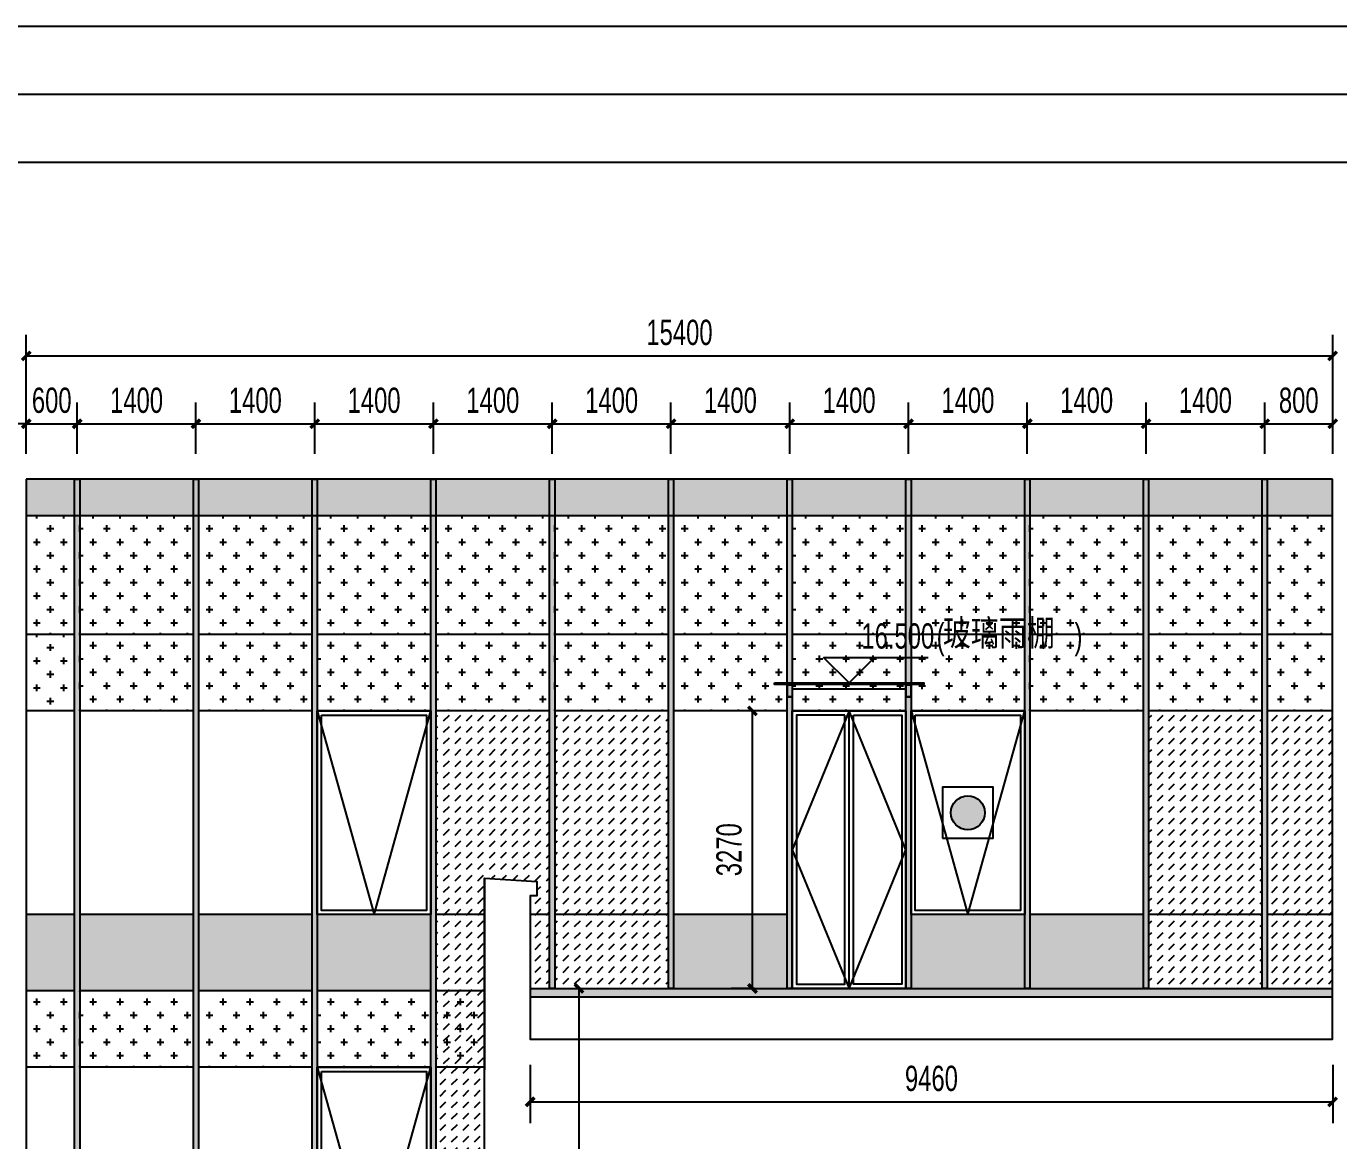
# Model space of a CAD drawing. Extents: x -3 to 440502, y -49243 to 59402.
# Drawn here: x 186296 to 201768, y 23544 to 36679 of the extents above; entities that cross this region are included whole.
import ezdxf

# ---------------------------------------------------------------- set-up
doc = ezdxf.new("R2010")
doc.units = 0
doc.header["$LTSCALE"] = 1000
doc.header["$MEASUREMENT"] = 0
for name, color, linetype in [('01-标注_尺寸', 124, 'Continuous'), ('01-标注_标高', 200, 'Continuous'), ('02-TEXT_标注', 130, 'Continuous'), ('05-填充_156', 156, 'Continuous'), ('05-填充_18', 18, 'Continuous'), ('05-填充_天正', 26, 'Continuous'), ('A-0-图名图例', 2, 'Continuous'), ('A-C_窗', 140, 'Continuous'), ('A-SE-MAT', 9, 'Continuous'), ('D_玻璃', 152, 'Continuous'), ('D_铝板', 181, 'Continuous'), ('E-立面', 255, 'Continuous')]:
    doc.layers.add(name, color=color, linetype=linetype)
doc.styles.add('_TCH_DIM', font='ros.shx', dxfattribs={"bigfont": 'jd.shx'})
doc.styles.add('_TCH_DIM_T3', font='ros.shx', dxfattribs={"width": 0.705882, "bigfont": 'jd.shx'})
doc.dimstyles.new('_TCH_ARCH&&100', dxfattribs={"dimtxt": 297.5, "dimasz": 100, "dimexe": 250, "dimexo": 300, "dimgap": 126.25, "dimtad": 1, "dimdec": 0, "dimzin": 0, "dimdsep": 46, "dimtxsty": '_TCH_DIM_T3', "dimblk": 'ARCHTICK', "dimcen": 0.09, "dimclrt": 7, "dimazin": 2, "dimtfac": 1, "dimtdec": 0, "dimtix": 1, "dimtmove": 2, "dimatfit": 3, "dimfxl": 0, "dimtolj": 1, "dimtzin": 0, "dimarcsym": 0})
pattern_1 = [(45, (166088.71, -76172.825), (4e-14, 134.70384), [95.25, -95.25])]
pattern_2 = [(360, (199688.71, -71972.83), (158.75, 158.75), [79.375, -238.125]), (90, (199728.4, -72012.51), (-158.75, 158.75), [79.375, -238.125])]
pattern_3 = [(360, (199688.71, -67772.83), (158.75, 158.75), [79.375, -238.125]), (90, (199728.4, -67812.51), (-158.75, 158.75), [79.375, -238.125])]
pattern_4 = [(360, (205288.71, -67772.83), (158.75, 158.75), [79.375, -238.125]), (90, (205328.4, -67812.51), (-158.75, 158.75), [79.375, -238.125])]
pattern_5 = [(360, (208088.71, -67772.83), (158.75, 158.75), [79.375, -238.125]), (90, (208128.4, -67812.51), (-158.75, 158.75), [79.375, -238.125])]
pattern_6 = [(360, (210888.71, -67772.83), (158.75, 158.75), [79.375, -238.125]), (90, (210928.4, -67812.51), (-158.75, 158.75), [79.375, -238.125])]
pattern_7 = [(360, (199688.71, -66872.83), (158.75, 158.75), [79.375, -238.125]), (90, (199728.4, -66912.51), (-158.75, 158.75), [79.375, -238.125])]
pattern_8 = [(360, (205288.71, -66872.83), (158.75, 158.75), [79.375, -238.125]), (90, (205328.4, -66912.51), (-158.75, 158.75), [79.375, -238.125])]
pattern_9 = [(360, (208088.71, -66872.83), (158.75, 158.75), [79.375, -238.125]), (90, (208128.4, -66912.51), (-158.75, 158.75), [79.375, -238.125])]
pattern_10 = [(360, (210888.71, -66872.83), (158.75, 158.75), [79.375, -238.125]), (90, (210928.4, -66912.51), (-158.75, 158.75), [79.375, -238.125])]

# ---------------------------------------------------------------- blocks, each defined once
blk = doc.blocks.new('*U30')
for p, q in [((0, 1600), (38422, 1600)), ((0, 800), (38422, 800)), ((0, 0), (38422, 0))]:
    blk.add_line(p, q)
blk = doc.blocks.new('A$C2DDF4F07')
at = {"layer": 'A-C_窗'}
for points in [[(0, 2400), (1340, 2400), (1340, 0), (0, 0)], [(50, 2350), (1290, 2350), (1290, 50), (50, 50)]]:
    blk.add_lwpolyline(points, close=True, dxfattribs=at)
blk.add_lwpolyline([(0, 2400), (670, 0), (1340, 2400)], dxfattribs=at)
blk = doc.blocks.new('A$C45C43561')
at = {"layer": 'A-C_窗'}
for points in [[(60, -1000), (60, 2270), (1400, 2270), (1400, -1000)], [(730, 2270), (60, 2270), (60, -1000), (730, -1000)], [(680, 2220), (110, 2220), (110, -950), (680, -950)], [(780, 2220), (1350, 2220), (1350, -950), (780, -950)]]:
    blk.add_lwpolyline(points, close=True, dxfattribs=at)
blk.add_lwpolyline([(730, 2270), (60, 635), (730, -1000), (1400, 635), (730, 2270)], dxfattribs=at)
blk = doc.blocks.new('yp')
at = {"layer": 'D_玻璃'}
blk.add_lwpolyline([(-1610, 168), (150, 168), (150, 150), (-1610, 150)], close=True, dxfattribs=at)
at = {"layer": 'D_铝板'}
blk.add_line((-1400, 100), (-60, 100), dxfattribs=at)
for points in [[(-1460, 150), (-1400, 150), (-1400, 0), (-1460, 0), (-1460, 150)], [(-60, 150), (0, 150), (0, 0), (-60, 0), (-60, 150)]]:
    blk.add_lwpolyline(points, dxfattribs=at)
for points in [[(-1457, 147), (-1403, 147), (-1403, 3), (-1457, 3)], [(-57, 147), (-3, 147), (-3, 3), (-57, 3)]]:
    blk.add_lwpolyline(points, close=True, dxfattribs=at)
blk = doc.blocks.new('*U41')
at = {"layer": '05-填充_18'}
h = blk.add_hatch(color=256, dxfattribs=at)
h.dxf.hatch_style = 1
h.paths.add_polyline_path([(60, -14090), (0, -14090), (0, 310), (60, 310)])
blk.add_lwpolyline([(60, -14090), (0, -14090), (0, 310), (60, 310)], close=True)
blk = doc.blocks.new('*U39')
at = {"layer": '05-填充_18'}
h = blk.add_hatch(color=256, dxfattribs=at)
h.dxf.hatch_style = 1
h.paths.add_polyline_path([(60, -14090), (0, -14090), (0, 310), (60, 310)])
blk.add_lwpolyline([(60, -14090), (0, -14090), (0, 310), (60, 310)], close=True)
blk = doc.blocks.new('*U42')
at = {"layer": '05-填充_18'}
h = blk.add_hatch(color=256, dxfattribs=at)
h.dxf.hatch_style = 1
h.paths.add_polyline_path([(60, -5690), (0, -5690), (0, 310), (60, 310)])
blk.add_lwpolyline([(60, -5690), (0, -5690), (0, 310), (60, 310)], close=True)
blk = doc.blocks.new('*U40')
at = {"layer": '05-填充_18'}
h = blk.add_hatch(color=256, dxfattribs=at)
h.dxf.hatch_style = 1
h.paths.add_polyline_path([(60, -5690), (0, -5690), (0, 310), (60, 310)])
blk.add_lwpolyline([(60, -5690), (0, -5690), (0, 310), (60, 310)], close=True)
blk = doc.blocks.new('消防救援窗口标志')
at = {"layer": 'A-SE-MAT'}
h = blk.add_hatch(color=1, dxfattribs=at)
h.dxf.hatch_style = 1
edge = h.paths.add_edge_path()
edge.add_arc((1413360, -341824), 200, 0, 360)
at = {"layer": 'A-SE-MAT', "color": 1}
blk.add_lwpolyline([(1413060, -342124), (1413660, -342124), (1413660, -341524), (1413060, -341524)], close=True, dxfattribs=at)
blk.add_circle((1413360, -341824), 200, dxfattribs=at)
blk = doc.blocks.new('_ArchTick')
at = {"color": 0, "linetype": 'ByBlock', "const_width": 0.4}
blk.add_lwpolyline([(-0.5, -0.5), (0.5, 0.5)], dxfattribs=at)
blk = doc.blocks.new('*D529')
at = {"layer": '01-标注_尺寸', "color": 0, "lineweight": -2, "transparency": 16777216}
for p, q in [((186296, 31639), (186296, 32244)), ((186896, 31639), (186896, 32244)), ((186296, 31994), (186196, 31994)), ((186296, 31994), (186896, 31994)), ((186896, 31994), (186996, 31994))]:
    blk.add_line(p, q, dxfattribs=at)
at = {"layer": 'Defpoints', "color": 0, "transparency": 16777216}
for p in [(186896, 31994), (186296, 31339), (186896, 31339)]:
    blk.add_point(p, dxfattribs=at)
at = {"layer": '01-标注_尺寸', "color": 0, "lineweight": -2, "transparency": 16777216, "xscale": 100, "yscale": 100, "zscale": 100}
blk.add_blockref('_ArchTick', (186296, 31994), dxfattribs=at)
at = {"layer": '01-标注_尺寸', "color": 0, "lineweight": -2, "transparency": 16777216, "xscale": 100, "yscale": 100, "zscale": 100, "rotation": 180}
blk.add_blockref('_ArchTick', (186896, 31994), dxfattribs=at)
at = {"layer": '01-标注_尺寸', "color": 7, "transparency": 16777216, "insert": (186596, 32269), "char_height": 297.5, "attachment_point": 5, "style": '_TCH_DIM_T3'}
blk.add_mtext('\\A1;600', dxfattribs=at)
blk = doc.blocks.new('*D530')
at = {"layer": '01-标注_尺寸', "color": 0, "lineweight": -2, "transparency": 16777216}
for p, q in [((186896, 31639), (186896, 32244)), ((188296, 31639), (188296, 32244)), ((186896, 31994), (188296, 31994))]:
    blk.add_line(p, q, dxfattribs=at)
at = {"layer": 'Defpoints', "color": 0, "transparency": 16777216}
for p in [(188296, 31994), (186896, 31339), (188296, 31339)]:
    blk.add_point(p, dxfattribs=at)
at = {"layer": '01-标注_尺寸', "color": 0, "lineweight": -2, "transparency": 16777216, "xscale": 100, "yscale": 100, "zscale": 100, "rotation": 180}
blk.add_blockref('_ArchTick', (186896, 31994), dxfattribs=at)
at = {"layer": '01-标注_尺寸', "color": 0, "lineweight": -2, "transparency": 16777216, "xscale": 100, "yscale": 100, "zscale": 100}
blk.add_blockref('_ArchTick', (188296, 31994), dxfattribs=at)
at = {"layer": '01-标注_尺寸', "color": 7, "transparency": 16777216, "insert": (187596, 32269), "char_height": 297.5, "attachment_point": 5, "style": '_TCH_DIM_T3'}
blk.add_mtext('\\A1;1400', dxfattribs=at)
blk = doc.blocks.new('*D531')
at = {"layer": '01-标注_尺寸', "color": 0, "lineweight": -2, "transparency": 16777216}
for p, q in [((188296, 31639), (188296, 32244)), ((189696, 31639), (189696, 32244)), ((188296, 31994), (189696, 31994))]:
    blk.add_line(p, q, dxfattribs=at)
at = {"layer": 'Defpoints', "color": 0, "transparency": 16777216}
for p in [(189696, 31994), (188296, 31339), (189696, 31339)]:
    blk.add_point(p, dxfattribs=at)
at = {"layer": '01-标注_尺寸', "color": 0, "lineweight": -2, "transparency": 16777216, "xscale": 100, "yscale": 100, "zscale": 100, "rotation": 180}
blk.add_blockref('_ArchTick', (188296, 31994), dxfattribs=at)
at = {"layer": '01-标注_尺寸', "color": 0, "lineweight": -2, "transparency": 16777216, "xscale": 100, "yscale": 100, "zscale": 100}
blk.add_blockref('_ArchTick', (189696, 31994), dxfattribs=at)
at = {"layer": '01-标注_尺寸', "color": 7, "transparency": 16777216, "insert": (188996, 32269), "char_height": 297.5, "attachment_point": 5, "style": '_TCH_DIM_T3'}
blk.add_mtext('\\A1;1400', dxfattribs=at)
blk = doc.blocks.new('*D532')
at = {"layer": '01-标注_尺寸', "color": 0, "lineweight": -2, "transparency": 16777216}
for p, q in [((189696, 31639), (189696, 32244)), ((191096, 31639), (191096, 32244)), ((189696, 31994), (191096, 31994))]:
    blk.add_line(p, q, dxfattribs=at)
at = {"layer": 'Defpoints', "color": 0, "transparency": 16777216}
for p in [(191096, 31994), (189696, 31339), (191096, 31339)]:
    blk.add_point(p, dxfattribs=at)
at = {"layer": '01-标注_尺寸', "color": 0, "lineweight": -2, "transparency": 16777216, "xscale": 100, "yscale": 100, "zscale": 100, "rotation": 180}
blk.add_blockref('_ArchTick', (189696, 31994), dxfattribs=at)
at = {"layer": '01-标注_尺寸', "color": 0, "lineweight": -2, "transparency": 16777216, "xscale": 100, "yscale": 100, "zscale": 100}
blk.add_blockref('_ArchTick', (191096, 31994), dxfattribs=at)
at = {"layer": '01-标注_尺寸', "color": 7, "transparency": 16777216, "insert": (190396, 32269), "char_height": 297.5, "attachment_point": 5, "style": '_TCH_DIM_T3'}
blk.add_mtext('\\A1;1400', dxfattribs=at)
blk = doc.blocks.new('*D533')
at = {"layer": '01-标注_尺寸', "color": 0, "lineweight": -2, "transparency": 16777216}
for p, q in [((191096, 31639), (191096, 32244)), ((192496, 31639), (192496, 32244)), ((191096, 31994), (192496, 31994))]:
    blk.add_line(p, q, dxfattribs=at)
at = {"layer": 'Defpoints', "color": 0, "transparency": 16777216}
for p in [(192496, 31994), (191096, 31339), (192496, 31339)]:
    blk.add_point(p, dxfattribs=at)
at = {"layer": '01-标注_尺寸', "color": 0, "lineweight": -2, "transparency": 16777216, "xscale": 100, "yscale": 100, "zscale": 100, "rotation": 180}
blk.add_blockref('_ArchTick', (191096, 31994), dxfattribs=at)
at = {"layer": '01-标注_尺寸', "color": 0, "lineweight": -2, "transparency": 16777216, "xscale": 100, "yscale": 100, "zscale": 100}
blk.add_blockref('_ArchTick', (192496, 31994), dxfattribs=at)
at = {"layer": '01-标注_尺寸', "color": 7, "transparency": 16777216, "insert": (191796, 32269), "char_height": 297.5, "attachment_point": 5, "style": '_TCH_DIM_T3'}
blk.add_mtext('\\A1;1400', dxfattribs=at)
blk = doc.blocks.new('*D534')
at = {"layer": '01-标注_尺寸', "color": 0, "lineweight": -2, "transparency": 16777216}
for p, q in [((192496, 31639), (192496, 32244)), ((193896, 31639), (193896, 32244)), ((192496, 31994), (193896, 31994))]:
    blk.add_line(p, q, dxfattribs=at)
at = {"layer": 'Defpoints', "color": 0, "transparency": 16777216}
for p in [(193896, 31994), (192496, 31339), (193896, 31339)]:
    blk.add_point(p, dxfattribs=at)
at = {"layer": '01-标注_尺寸', "color": 0, "lineweight": -2, "transparency": 16777216, "xscale": 100, "yscale": 100, "zscale": 100, "rotation": 180}
blk.add_blockref('_ArchTick', (192496, 31994), dxfattribs=at)
at = {"layer": '01-标注_尺寸', "color": 0, "lineweight": -2, "transparency": 16777216, "xscale": 100, "yscale": 100, "zscale": 100}
blk.add_blockref('_ArchTick', (193896, 31994), dxfattribs=at)
at = {"layer": '01-标注_尺寸', "color": 7, "transparency": 16777216, "insert": (193196, 32269), "char_height": 297.5, "attachment_point": 5, "style": '_TCH_DIM_T3'}
blk.add_mtext('\\A1;1400', dxfattribs=at)
blk = doc.blocks.new('*D535')
at = {"layer": '01-标注_尺寸', "color": 0, "lineweight": -2, "transparency": 16777216}
for p, q in [((193896, 31639), (193896, 32244)), ((195296, 31639), (195296, 32244)), ((193896, 31994), (195296, 31994))]:
    blk.add_line(p, q, dxfattribs=at)
at = {"layer": 'Defpoints', "color": 0, "transparency": 16777216}
for p in [(195296, 31994), (193896, 31339), (195296, 31339)]:
    blk.add_point(p, dxfattribs=at)
at = {"layer": '01-标注_尺寸', "color": 0, "lineweight": -2, "transparency": 16777216, "xscale": 100, "yscale": 100, "zscale": 100, "rotation": 180}
blk.add_blockref('_ArchTick', (193896, 31994), dxfattribs=at)
at = {"layer": '01-标注_尺寸', "color": 0, "lineweight": -2, "transparency": 16777216, "xscale": 100, "yscale": 100, "zscale": 100}
blk.add_blockref('_ArchTick', (195296, 31994), dxfattribs=at)
at = {"layer": '01-标注_尺寸', "color": 7, "transparency": 16777216, "insert": (194596, 32269), "char_height": 297.5, "attachment_point": 5, "style": '_TCH_DIM_T3'}
blk.add_mtext('\\A1;1400', dxfattribs=at)
blk = doc.blocks.new('*D536')
at = {"layer": '01-标注_尺寸', "color": 0, "lineweight": -2, "transparency": 16777216}
for p, q in [((195296, 31639), (195296, 32244)), ((196696, 31639), (196696, 32244)), ((195296, 31994), (196696, 31994))]:
    blk.add_line(p, q, dxfattribs=at)
at = {"layer": 'Defpoints', "color": 0, "transparency": 16777216}
for p in [(196696, 31994), (195296, 31339), (196696, 31339)]:
    blk.add_point(p, dxfattribs=at)
at = {"layer": '01-标注_尺寸', "color": 0, "lineweight": -2, "transparency": 16777216, "xscale": 100, "yscale": 100, "zscale": 100, "rotation": 180}
blk.add_blockref('_ArchTick', (195296, 31994), dxfattribs=at)
at = {"layer": '01-标注_尺寸', "color": 0, "lineweight": -2, "transparency": 16777216, "xscale": 100, "yscale": 100, "zscale": 100}
blk.add_blockref('_ArchTick', (196696, 31994), dxfattribs=at)
at = {"layer": '01-标注_尺寸', "color": 7, "transparency": 16777216, "insert": (195996, 32269), "char_height": 297.5, "attachment_point": 5, "style": '_TCH_DIM_T3'}
blk.add_mtext('\\A1;1400', dxfattribs=at)
blk = doc.blocks.new('*D537')
at = {"layer": '01-标注_尺寸', "color": 0, "lineweight": -2, "transparency": 16777216}
for p, q in [((196696, 31639), (196696, 32244)), ((198096, 31639), (198096, 32244)), ((196696, 31994), (198096, 31994))]:
    blk.add_line(p, q, dxfattribs=at)
at = {"layer": 'Defpoints', "color": 0, "transparency": 16777216}
for p in [(198096, 31994), (196696, 31339), (198096, 31339)]:
    blk.add_point(p, dxfattribs=at)
at = {"layer": '01-标注_尺寸', "color": 0, "lineweight": -2, "transparency": 16777216, "xscale": 100, "yscale": 100, "zscale": 100, "rotation": 180}
blk.add_blockref('_ArchTick', (196696, 31994), dxfattribs=at)
at = {"layer": '01-标注_尺寸', "color": 0, "lineweight": -2, "transparency": 16777216, "xscale": 100, "yscale": 100, "zscale": 100}
blk.add_blockref('_ArchTick', (198096, 31994), dxfattribs=at)
at = {"layer": '01-标注_尺寸', "color": 7, "transparency": 16777216, "insert": (197396, 32269), "char_height": 297.5, "attachment_point": 5, "style": '_TCH_DIM_T3'}
blk.add_mtext('\\A1;1400', dxfattribs=at)
blk = doc.blocks.new('*D538')
at = {"layer": '01-标注_尺寸', "color": 0, "lineweight": -2, "transparency": 16777216}
for p, q in [((198096, 31639), (198096, 32244)), ((199496, 31639), (199496, 32244)), ((198096, 31994), (199496, 31994))]:
    blk.add_line(p, q, dxfattribs=at)
at = {"layer": 'Defpoints', "color": 0, "transparency": 16777216}
for p in [(199496, 31994), (198096, 31339), (199496, 31339)]:
    blk.add_point(p, dxfattribs=at)
at = {"layer": '01-标注_尺寸', "color": 0, "lineweight": -2, "transparency": 16777216, "xscale": 100, "yscale": 100, "zscale": 100, "rotation": 180}
blk.add_blockref('_ArchTick', (198096, 31994), dxfattribs=at)
at = {"layer": '01-标注_尺寸', "color": 0, "lineweight": -2, "transparency": 16777216, "xscale": 100, "yscale": 100, "zscale": 100}
blk.add_blockref('_ArchTick', (199496, 31994), dxfattribs=at)
at = {"layer": '01-标注_尺寸', "color": 7, "transparency": 16777216, "insert": (198796, 32269), "char_height": 297.5, "attachment_point": 5, "style": '_TCH_DIM_T3'}
blk.add_mtext('\\A1;1400', dxfattribs=at)
blk = doc.blocks.new('*D539')
at = {"layer": '01-标注_尺寸', "color": 0, "lineweight": -2, "transparency": 16777216}
for p, q in [((199496, 31639), (199496, 32244)), ((200896, 31639), (200896, 32244)), ((199496, 31994), (200896, 31994))]:
    blk.add_line(p, q, dxfattribs=at)
at = {"layer": 'Defpoints', "color": 0, "transparency": 16777216}
for p in [(200896, 31994), (199496, 31339), (200896, 31339)]:
    blk.add_point(p, dxfattribs=at)
at = {"layer": '01-标注_尺寸', "color": 0, "lineweight": -2, "transparency": 16777216, "xscale": 100, "yscale": 100, "zscale": 100, "rotation": 180}
blk.add_blockref('_ArchTick', (199496, 31994), dxfattribs=at)
at = {"layer": '01-标注_尺寸', "color": 0, "lineweight": -2, "transparency": 16777216, "xscale": 100, "yscale": 100, "zscale": 100}
blk.add_blockref('_ArchTick', (200896, 31994), dxfattribs=at)
at = {"layer": '01-标注_尺寸', "color": 7, "transparency": 16777216, "insert": (200196, 32269), "char_height": 297.5, "attachment_point": 5, "style": '_TCH_DIM_T3'}
blk.add_mtext('\\A1;1400', dxfattribs=at)
blk = doc.blocks.new('*D540')
at = {"layer": '01-标注_尺寸', "color": 0, "lineweight": -2, "transparency": 16777216}
for p, q in [((200896, 31639), (200896, 32244)), ((201696, 31639), (201696, 32244)), ((200896, 31994), (201696, 31994))]:
    blk.add_line(p, q, dxfattribs=at)
at = {"layer": 'Defpoints', "color": 0, "transparency": 16777216}
for p in [(201696, 31994), (200896, 31339), (201696, 31339)]:
    blk.add_point(p, dxfattribs=at)
at = {"layer": '01-标注_尺寸', "color": 0, "lineweight": -2, "transparency": 16777216, "xscale": 100, "yscale": 100, "zscale": 100, "rotation": 180}
blk.add_blockref('_ArchTick', (200896, 31994), dxfattribs=at)
at = {"layer": '01-标注_尺寸', "color": 0, "lineweight": -2, "transparency": 16777216, "xscale": 100, "yscale": 100, "zscale": 100}
blk.add_blockref('_ArchTick', (201696, 31994), dxfattribs=at)
at = {"layer": '01-标注_尺寸', "color": 7, "transparency": 16777216, "insert": (201296, 32269), "char_height": 297.5, "attachment_point": 5, "style": '_TCH_DIM_T3'}
blk.add_mtext('\\A1;800', dxfattribs=at)
blk = doc.blocks.new('*D541')
at = {"layer": '01-标注_尺寸', "color": 0, "lineweight": -2, "transparency": 16777216}
for p, q in [((186296, 31748), (186296, 33044)), ((201696, 31748), (201696, 33044)), ((186296, 32794), (201696, 32794))]:
    blk.add_line(p, q, dxfattribs=at)
at = {"layer": 'Defpoints', "color": 0, "transparency": 16777216}
for p in [(201696, 32794), (186296, 31448), (201696, 31448)]:
    blk.add_point(p, dxfattribs=at)
at = {"layer": '01-标注_尺寸', "color": 0, "lineweight": -2, "transparency": 16777216, "xscale": 100, "yscale": 100, "zscale": 100, "rotation": 180}
blk.add_blockref('_ArchTick', (186296, 32794), dxfattribs=at)
at = {"layer": '01-标注_尺寸', "color": 0, "lineweight": -2, "transparency": 16777216, "xscale": 100, "yscale": 100, "zscale": 100}
blk.add_blockref('_ArchTick', (201696, 32794), dxfattribs=at)
at = {"layer": '01-标注_尺寸', "color": 7, "transparency": 16777216, "insert": (193996, 33069), "char_height": 297.5, "attachment_point": 5, "style": '_TCH_DIM_T3'}
blk.add_mtext('\\A1;15400', dxfattribs=at)
blk = doc.blocks.new('*D543')
at = {"layer": '01-标注_尺寸', "color": 0, "lineweight": -2, "transparency": 16777216}
for p, q in [((194880, 28609), (194606, 28609)), ((194856, 25339), (194856, 28609)), ((194880, 25339), (194606, 25339))]:
    blk.add_line(p, q, dxfattribs=at)
at = {"layer": 'Defpoints', "color": 0, "transparency": 16777216}
for p in [(194856, 28609), (195180, 28609), (195180, 25339)]:
    blk.add_point(p, dxfattribs=at)
at = {"layer": '01-标注_尺寸', "color": 0, "lineweight": -2, "transparency": 16777216, "xscale": 100, "yscale": 100, "zscale": 100}
for p, rotation in [((194856, 28609), 90), ((194856, 25339), 270)]:
    blk.add_blockref('_ArchTick', p, dxfattribs=dict(at, rotation=rotation))
at = {"layer": '01-标注_尺寸', "color": 7, "transparency": 16777216, "insert": (194581, 26974), "char_height": 297.5, "attachment_point": 5, "rotation": 90, "style": '_TCH_DIM_T3'}
blk.add_mtext('\\A1;3270', dxfattribs=at)
blk = doc.blocks.new('*D544')
at = {"layer": '01-标注_尺寸', "color": 0, "lineweight": -2, "transparency": 16777216}
for p, q in [((201996, 31339), (202746, 31339)), ((202496, 30909), (202496, 31339)), ((201996, 30909), (202746, 30909))]:
    blk.add_line(p, q, dxfattribs=at)
at = {"layer": 'Defpoints', "color": 0, "transparency": 16777216}
for p in [(201696, 31339), (202496, 31339), (201696, 30909)]:
    blk.add_point(p, dxfattribs=at)
at = {"layer": '01-标注_尺寸', "color": 0, "lineweight": -2, "transparency": 16777216, "xscale": 100, "yscale": 100, "zscale": 100}
for p, rotation in [((202496, 31339), 90), ((202496, 30909), 270)]:
    blk.add_blockref('_ArchTick', p, dxfattribs=dict(at, rotation=rotation))
at = {"layer": '01-标注_尺寸', "color": 7, "transparency": 16777216, "insert": (202221, 31709), "char_height": 297.5, "attachment_point": 5, "rotation": 90, "style": '_TCH_DIM_T3'}
blk.add_mtext('\\A1;430', dxfattribs=at)
blk = doc.blocks.new('*D545')
at = {"layer": '01-标注_尺寸', "color": 0, "lineweight": -2, "transparency": 16777216}
for p, q in [((201996, 30909), (202746, 30909)), ((202496, 29509), (202496, 30909)), ((201996, 29509), (202746, 29509))]:
    blk.add_line(p, q, dxfattribs=at)
at = {"layer": 'Defpoints', "color": 0, "transparency": 16777216}
for p in [(201696, 30909), (202496, 30909), (201696, 29509)]:
    blk.add_point(p, dxfattribs=at)
at = {"layer": '01-标注_尺寸', "color": 0, "lineweight": -2, "transparency": 16777216, "xscale": 100, "yscale": 100, "zscale": 100}
for p, rotation in [((202496, 30909), 90), ((202496, 29509), 270)]:
    blk.add_blockref('_ArchTick', p, dxfattribs=dict(at, rotation=rotation))
at = {"layer": '01-标注_尺寸', "color": 7, "transparency": 16777216, "insert": (202221, 30209), "char_height": 297.5, "attachment_point": 5, "rotation": 90, "style": '_TCH_DIM_T3'}
blk.add_mtext('\\A1;1400', dxfattribs=at)
blk = doc.blocks.new('*D546')
at = {"layer": '01-标注_尺寸', "color": 0, "lineweight": -2, "transparency": 16777216}
for p, q in [((201996, 29509), (202746, 29509)), ((202496, 28609), (202496, 29509)), ((201996, 28609), (202746, 28609))]:
    blk.add_line(p, q, dxfattribs=at)
at = {"layer": 'Defpoints', "color": 0, "transparency": 16777216}
for p in [(201696, 29509), (202496, 29509), (201696, 28609)]:
    blk.add_point(p, dxfattribs=at)
at = {"layer": '01-标注_尺寸', "color": 0, "lineweight": -2, "transparency": 16777216, "xscale": 100, "yscale": 100, "zscale": 100}
for p, rotation in [((202496, 29509), 90), ((202496, 28609), 270)]:
    blk.add_blockref('_ArchTick', p, dxfattribs=dict(at, rotation=rotation))
at = {"layer": '01-标注_尺寸', "color": 7, "transparency": 16777216, "insert": (202221, 29059), "char_height": 297.5, "attachment_point": 5, "rotation": 90, "style": '_TCH_DIM_T3'}
blk.add_mtext('\\A1;900', dxfattribs=at)
blk = doc.blocks.new('*D547')
at = {"layer": '01-标注_尺寸', "color": 0, "lineweight": -2, "transparency": 16777216}
for p, q in [((201996, 28609), (202746, 28609)), ((202496, 26209), (202496, 28609)), ((201996, 26209), (202746, 26209))]:
    blk.add_line(p, q, dxfattribs=at)
at = {"layer": 'Defpoints', "color": 0, "transparency": 16777216}
for p in [(201696, 28609), (202496, 28609), (201696, 26209)]:
    blk.add_point(p, dxfattribs=at)
at = {"layer": '01-标注_尺寸', "color": 0, "lineweight": -2, "transparency": 16777216, "xscale": 100, "yscale": 100, "zscale": 100}
for p, rotation in [((202496, 28609), 90), ((202496, 26209), 270)]:
    blk.add_blockref('_ArchTick', p, dxfattribs=dict(at, rotation=rotation))
at = {"layer": '01-标注_尺寸', "color": 7, "transparency": 16777216, "insert": (202221, 27409), "char_height": 297.5, "attachment_point": 5, "rotation": 90, "style": '_TCH_DIM_T3'}
blk.add_mtext('\\A1;2400', dxfattribs=at)
blk = doc.blocks.new('*D548')
at = {"layer": '01-标注_尺寸', "color": 0, "lineweight": -2, "transparency": 16777216}
for p, q in [((201996, 26209), (202746, 26209)), ((202496, 25339), (202496, 26209)), ((201996, 25339), (202746, 25339))]:
    blk.add_line(p, q, dxfattribs=at)
at = {"layer": 'Defpoints', "color": 0, "transparency": 16777216}
for p in [(201696, 26209), (202496, 26209), (201696, 25339)]:
    blk.add_point(p, dxfattribs=at)
at = {"layer": '01-标注_尺寸', "color": 0, "lineweight": -2, "transparency": 16777216, "xscale": 100, "yscale": 100, "zscale": 100}
for p, rotation in [((202496, 26209), 90), ((202496, 25339), 270)]:
    blk.add_blockref('_ArchTick', p, dxfattribs=dict(at, rotation=rotation))
at = {"layer": '01-标注_尺寸', "color": 7, "transparency": 16777216, "insert": (202221, 25774), "char_height": 297.5, "attachment_point": 5, "rotation": 90, "style": '_TCH_DIM_T3'}
blk.add_mtext('\\A1;870', dxfattribs=at)
blk = doc.blocks.new('*D549')
at = {"layer": '01-标注_尺寸', "color": 0, "lineweight": -2, "transparency": 16777216}
for p, q in [((202496, 25339), (202496, 25439)), ((201996, 25339), (202746, 25339)), ((202496, 24739), (202496, 25339)), ((201996, 24739), (202746, 24739)), ((202496, 24739), (202496, 24639))]:
    blk.add_line(p, q, dxfattribs=at)
at = {"layer": 'Defpoints', "color": 0, "transparency": 16777216}
for p in [(201696, 25339), (202496, 25339), (201696, 24739)]:
    blk.add_point(p, dxfattribs=at)
at = {"layer": '01-标注_尺寸', "color": 0, "lineweight": -2, "transparency": 16777216, "xscale": 100, "yscale": 100, "zscale": 100}
for p, rotation in [((202496, 25339), 270), ((202496, 24739), 90)]:
    blk.add_blockref('_ArchTick', p, dxfattribs=dict(at, rotation=rotation))
at = {"layer": '01-标注_尺寸', "color": 7, "transparency": 16777216, "insert": (202221, 25039), "char_height": 297.5, "attachment_point": 5, "rotation": 90, "style": '_TCH_DIM_T3'}
blk.add_mtext('\\A1;600', dxfattribs=at)
blk = doc.blocks.new('*D551')
at = {"layer": '01-标注_尺寸', "color": 0, "lineweight": -2, "transparency": 16777216}
for p, q in [((192236, 24439), (192236, 23752)), ((201696, 24439), (201696, 23752)), ((192236, 24002), (201696, 24002))]:
    blk.add_line(p, q, dxfattribs=at)
at = {"layer": 'Defpoints', "color": 0, "transparency": 16777216}
for p in [(192236, 24739), (201696, 24739), (201696, 24002)]:
    blk.add_point(p, dxfattribs=at)
at = {"layer": '01-标注_尺寸', "color": 0, "lineweight": -2, "transparency": 16777216, "xscale": 100, "yscale": 100, "zscale": 100, "rotation": 180}
blk.add_blockref('_ArchTick', (192236, 24002), dxfattribs=at)
at = {"layer": '01-标注_尺寸', "color": 0, "lineweight": -2, "transparency": 16777216, "xscale": 100, "yscale": 100, "zscale": 100}
blk.add_blockref('_ArchTick', (201696, 24002), dxfattribs=at)
at = {"layer": '01-标注_尺寸', "color": 7, "transparency": 16777216, "insert": (196966, 24277), "char_height": 297.5, "attachment_point": 5, "style": '_TCH_DIM_T3'}
blk.add_mtext('\\A1;9460', dxfattribs=at)
blk = doc.blocks.new('*D552')
at = {"layer": '01-标注_尺寸', "color": 0, "lineweight": -2, "transparency": 16777216}
for p, q in [((192536, 25339), (193062, 25339)), ((192812, 16939), (192812, 25339)), ((192536, 16939), (193062, 16939))]:
    blk.add_line(p, q, dxfattribs=at)
at = {"layer": 'Defpoints', "color": 0, "transparency": 16777216}
for p in [(192236, 25339), (192812, 25339), (192236, 16939)]:
    blk.add_point(p, dxfattribs=at)
at = {"layer": '01-标注_尺寸', "color": 0, "lineweight": -2, "transparency": 16777216, "xscale": 100, "yscale": 100, "zscale": 100}
for p, rotation in [((192812, 25339), 90), ((192812, 16939), 270)]:
    blk.add_blockref('_ArchTick', p, dxfattribs=dict(at, rotation=rotation))
at = {"layer": '01-标注_尺寸', "color": 7, "transparency": 16777216, "insert": (192537, 21139), "char_height": 297.5, "attachment_point": 5, "rotation": 90, "style": '_TCH_DIM_T3'}
blk.add_mtext('\\A1;8400', dxfattribs=at)

msp = doc.modelspace()

# ---------------------------------------------------------------- hatches: boundary and pattern name
at = {"layer": '05-填充_156'}
h = msp.add_hatch(dxfattribs=at)
h.set_pattern_fill('CROSS', color=136, scale=100, angle=180)
h.set_pattern_definition([(360, (196858.71, -66872.83), (158.75, 158.75), [79.375, -238.125]), (90, (196898.4, -66912.51), (-158.75, 158.75), [79.375, -238.125])])
h.paths.add_polyline_path([(186865.7, 30909.3), (186295.7, 30909.3), (186295.7, 29509.3), (186865.7, 29509.3)])
h = msp.add_hatch(dxfattribs=at)
h.set_pattern_fill('CROSS', color=136, scale=100, angle=180)
h.set_pattern_definition([(360, (196888.71, -66872.83), (158.75, 158.75), [79.375, -238.125]), (90, (196928.4, -66912.51), (-158.75, 158.75), [79.375, -238.125])])
h.paths.add_polyline_path([(188265.7, 30909.3), (186925.7, 30909.3), (186925.7, 29509.3), (188265.7, 29509.3)])
h = msp.add_hatch(dxfattribs=at)
h.set_pattern_fill('CROSS', color=136, scale=100, angle=180)
h.set_pattern_definition(pattern_7)
h.paths.add_polyline_path([(189665.7, 30909.3), (188325.7, 30909.3), (188325.7, 29509.3), (189665.7, 29509.3)])
h = msp.add_hatch(dxfattribs=at)
h.set_pattern_fill('CROSS', color=136, scale=100, angle=180)
h.set_pattern_definition(pattern_7)
h.paths.add_polyline_path([(191065.7, 30909.3), (189725.7, 30909.3), (189725.7, 29509.3), (191065.7, 29509.3)])
h = msp.add_hatch(dxfattribs=at)
h.set_pattern_fill('CROSS', color=136, scale=100, angle=180)
h.set_pattern_definition([(360, (203458.71, -66872.83), (158.75, 158.75), [79.375, -238.125]), (90, (203498.4, -66912.51), (-158.75, 158.75), [79.375, -238.125])])
h.paths.add_polyline_path([(192465.7, 30909.3), (191125.7, 30909.3), (191125.7, 29509.3), (192465.7, 29509.3)])
h = msp.add_hatch(dxfattribs=at)
h.set_pattern_fill('CROSS', color=136, scale=100, angle=180)
h.set_pattern_definition([(360, (202488.71, -66872.83), (158.75, 158.75), [79.375, -238.125]), (90, (202528.4, -66912.51), (-158.75, 158.75), [79.375, -238.125])])
h.paths.add_polyline_path([(193865.7, 30909.3), (192525.7, 30909.3), (192525.7, 29509.3), (193865.7, 29509.3)])
h = msp.add_hatch(dxfattribs=at)
h.set_pattern_fill('CROSS', color=136, scale=100, angle=180)
h.set_pattern_definition(pattern_8)
h.paths.add_polyline_path([(195265.7, 30909.3), (193925.7, 30909.3), (193925.7, 29509.3), (195265.7, 29509.3)])
h = msp.add_hatch(dxfattribs=at)
h.set_pattern_fill('CROSS', color=136, scale=100, angle=180)
h.set_pattern_definition(pattern_8)
h.paths.add_polyline_path([(196665.7, 30909.3), (195325.7, 30909.3), (195325.7, 29509.3), (196665.7, 29509.3)])
h = msp.add_hatch(dxfattribs=at)
h.set_pattern_fill('CROSS', color=136, scale=100, angle=180)
h.set_pattern_definition(pattern_9)
h.paths.add_polyline_path([(198065.7, 30909.3), (196725.7, 30909.3), (196725.7, 29509.3), (198065.7, 29509.3)])
h = msp.add_hatch(dxfattribs=at)
h.set_pattern_fill('CROSS', color=136, scale=100, angle=180)
h.set_pattern_definition(pattern_9)
h.paths.add_polyline_path([(199465.7, 30909.3), (198125.7, 30909.3), (198125.7, 29509.3), (199465.7, 29509.3)])
h = msp.add_hatch(dxfattribs=at)
h.set_pattern_fill('CROSS', color=136, scale=100, angle=180)
h.set_pattern_definition(pattern_10)
h.paths.add_polyline_path([(200865.7, 30909.3), (199525.7, 30909.3), (199525.7, 29509.3), (200865.7, 29509.3)])
h = msp.add_hatch(dxfattribs=at)
h.set_pattern_fill('CROSS', color=136, scale=100, angle=180)
h.set_pattern_definition(pattern_10)
h.paths.add_polyline_path([(201695.7, 30909.3), (200925.7, 30909.3), (200925.7, 29509.3), (201695.7, 29509.3)])
h = msp.add_hatch(dxfattribs=at)
h.set_pattern_fill('CROSS', color=136, scale=100, angle=180)
h.set_pattern_definition([(360, (196858.71, -68272.83), (158.75, 158.75), [79.375, -238.125]), (90, (196898.4, -68312.51), (-158.75, 158.75), [79.375, -238.125])])
h.paths.add_polyline_path([(186865.7, 29509.3), (186295.7, 29509.3), (186295.7, 28609.3), (186865.7, 28609.3)])
h = msp.add_hatch(dxfattribs=at)
h.set_pattern_fill('CROSS', color=136, scale=100, angle=180)
h.set_pattern_definition([(360, (196888.71, -67772.83), (158.75, 158.75), [79.375, -238.125]), (90, (196928.4, -67812.51), (-158.75, 158.75), [79.375, -238.125])])
h.paths.add_polyline_path([(188265.7, 29509.3), (186925.7, 29509.3), (186925.7, 28609.3), (188265.7, 28609.3)])
h = msp.add_hatch(dxfattribs=at)
h.set_pattern_fill('CROSS', color=136, scale=100, angle=180)
h.set_pattern_definition(pattern_3)
h.paths.add_polyline_path([(189665.7, 29509.3), (188325.7, 29509.3), (188325.7, 28609.3), (189665.7, 28609.3)])
h = msp.add_hatch(dxfattribs=at)
h.set_pattern_fill('CROSS', color=136, scale=100, angle=180)
h.set_pattern_definition(pattern_3)
h.paths.add_polyline_path([(191065.7, 29509.3), (189725.7, 29509.3), (189725.7, 28609.3), (191065.7, 28609.3)])
h = msp.add_hatch(dxfattribs=at)
h.set_pattern_fill('CROSS', color=136, scale=100, angle=180)
h.set_pattern_definition([(360, (203458.71, -67772.83), (158.75, 158.75), [79.375, -238.125]), (90, (203498.4, -67812.51), (-158.75, 158.75), [79.375, -238.125])])
h.paths.add_polyline_path([(192465.7, 29509.3), (191125.7, 29509.3), (191125.7, 28609.3), (192465.7, 28609.3)])
h = msp.add_hatch(dxfattribs=at)
h.set_pattern_fill('CROSS', color=136, scale=100, angle=180)
h.set_pattern_definition([(360, (202488.71, -67772.83), (158.75, 158.75), [79.375, -238.125]), (90, (202528.4, -67812.51), (-158.75, 158.75), [79.375, -238.125])])
h.paths.add_polyline_path([(193865.7, 29509.3), (192525.7, 29509.3), (192525.7, 28609.3), (193865.7, 28609.3)])
h = msp.add_hatch(dxfattribs=at)
h.set_pattern_fill('CROSS', color=136, scale=100, angle=180)
h.set_pattern_definition(pattern_4)
h.paths.add_polyline_path([(195265.7, 29509.3), (193925.7, 29509.3), (193925.7, 28609.3), (195265.7, 28609.3)])
h = msp.add_hatch(dxfattribs=at)
h.set_pattern_fill('CROSS', color=136, scale=100, angle=180)
h.set_pattern_definition(pattern_4)
h.paths.add_polyline_path([(196665.7, 29509.3), (195325.7, 29509.3), (195325.7, 28609.3), (196665.7, 28609.3)])
h = msp.add_hatch(dxfattribs=at)
h.set_pattern_fill('CROSS', color=136, scale=100, angle=180)
h.set_pattern_definition(pattern_5)
h.paths.add_polyline_path([(198065.7, 29509.3), (196725.7, 29509.3), (196725.7, 28609.3), (198065.7, 28609.3)])
h = msp.add_hatch(dxfattribs=at)
h.set_pattern_fill('CROSS', color=136, scale=100, angle=180)
h.set_pattern_definition(pattern_5)
h.paths.add_polyline_path([(199465.7, 29509.3), (198125.7, 29509.3), (198125.7, 28609.3), (199465.7, 28609.3)])
h = msp.add_hatch(dxfattribs=at)
h.set_pattern_fill('CROSS', color=136, scale=100, angle=180)
h.set_pattern_definition(pattern_6)
h.paths.add_polyline_path([(200865.7, 29509.3), (199525.7, 29509.3), (199525.7, 28609.3), (200865.7, 28609.3)])
h = msp.add_hatch(dxfattribs=at)
h.set_pattern_fill('CROSS', color=136, scale=100, angle=180)
h.set_pattern_definition(pattern_6)
h.paths.add_polyline_path([(201695.7, 29509.3), (200925.7, 29509.3), (200925.7, 28609.3), (201695.7, 28609.3)])
h = msp.add_hatch(dxfattribs=at)
h.set_pattern_fill('DASH', color=256, scale=100, angle=225)
h.set_pattern_definition([(225, (0, 0), (-3e-14, -134.70384), [95.25, -95.25])])
h.paths.add_polyline_path([(191125.7, 28609.3), (192465.7, 28609.3), (192465.7, 25339.3), (192235.7, 25339.3), (192235.7, 26429.3), (192315.7, 26429.3), (192315.7, 26599.3), (191695.7, 26639.3), (191695.7, 24409.3), (191125.7, 24409.3)])
h = msp.add_hatch(dxfattribs=at)
h.set_pattern_fill('DASH', color=256, scale=100, angle=225)
h.set_pattern_definition(pattern_1)
h.paths.add_polyline_path([(193865.7, 28609.3), (192525.7, 28609.3), (192525.7, 25339.3), (193865.7, 25339.3)])
h = msp.add_hatch(dxfattribs=at)
h.set_pattern_fill('DASH', color=256, scale=100, angle=225)
h.set_pattern_definition(pattern_1)
h.paths.add_polyline_path([(200865.7, 28609.3), (199525.7, 28609.3), (199525.7, 25339.3), (200865.7, 25339.3)])
h = msp.add_hatch(dxfattribs=at)
h.set_pattern_fill('DASH', color=256, scale=100, angle=225)
h.set_pattern_definition(pattern_1)
h.paths.add_polyline_path([(200925.7, 25339.3), (201695.7, 25339.3), (201695.7, 28609.3), (200925.7, 28609.3)])
h = msp.add_hatch(dxfattribs=at)
h.set_pattern_fill('CROSS', color=136, scale=100, angle=180)
h.set_pattern_definition([(360, (196858.71, -71972.83), (158.75, 158.75), [79.375, -238.125]), (90, (196898.4, -72012.51), (-158.75, 158.75), [79.375, -238.125])])
h.paths.add_polyline_path([(186865.7, 25309.3), (186295.7, 25309.3), (186295.7, 24409.3), (186865.7, 24409.3)])
h = msp.add_hatch(dxfattribs=at)
h.set_pattern_fill('CROSS', color=136, scale=100, angle=180)
h.set_pattern_definition([(360, (196888.71, -71972.83), (158.75, 158.75), [79.375, -238.125]), (90, (196928.4, -72012.51), (-158.75, 158.75), [79.375, -238.125])])
h.paths.add_polyline_path([(188265.7, 25309.3), (186925.7, 25309.3), (186925.7, 24409.3), (188265.7, 24409.3)])
h = msp.add_hatch(dxfattribs=at)
h.set_pattern_fill('CROSS', color=136, scale=100, angle=180)
h.set_pattern_definition(pattern_2)
h.paths.add_polyline_path([(189665.7, 25309.3), (188325.7, 25309.3), (188325.7, 24409.3), (189665.7, 24409.3)])
h = msp.add_hatch(dxfattribs=at)
h.set_pattern_fill('CROSS', color=136, scale=100, angle=180)
h.set_pattern_definition(pattern_2)
h.paths.add_polyline_path([(191065.7, 25309.3), (189725.7, 25309.3), (189725.7, 24409.3), (191065.7, 24409.3)])
h = msp.add_hatch(dxfattribs=at)
h.set_pattern_fill('CROSS', color=136, scale=100, angle=180)
h.set_pattern_definition([(360, (202488.71, -71972.83), (158.75, 158.75), [79.375, -238.125]), (90, (202528.4, -72012.51), (-158.75, 158.75), [79.375, -238.125])])
h.paths.add_polyline_path([(191695.7, 25309.3), (191125.7, 25309.3), (191125.7, 24409.3), (191695.7, 24409.3)])
h = msp.add_hatch(dxfattribs=at)
h.set_pattern_fill('DASH', color=256, scale=100, angle=225)
h.set_pattern_definition([(45, (198718.71, -71972.825), (4e-14, 134.70384), [95.25, -95.25])])
h.paths.add_polyline_path([(191695.7, 24409.3), (191125.7, 24409.3), (191125.7, 21109.3), (191695.7, 21109.3)])
at = {"layer": '05-填充_18'}
h = msp.add_hatch(color=256, dxfattribs=at)
h.dxf.hatch_style = 1
h.paths.add_polyline_path([(186295.7, 31339.3), (186295.7, 30909.3), (201695.7, 30909.3), (201695.7, 31339.3)])
h = msp.add_hatch(color=256, dxfattribs=at)
h.dxf.hatch_style = 1
h.paths.add_polyline_path([(192235.7, 25239.3), (201695.7, 25239.3), (201695.7, 25339.3), (192235.7, 25339.3)])
at = {"layer": '05-填充_天正'}
h = msp.add_hatch(dxfattribs=at)
h.set_pattern_fill('AR-CONC', color=256, scale=200)
h.set_pattern_definition([(50, (0, 0), (364.36934, -31.87817), [38.1, -419.1]), (355, (0, 0), (-70.48565, 382.1133), [30.48, -335.28]), (100.451, (30.36, -2.66), (293.885, 350.2334), [32.38, -356.18]), (46.1842, (0, 101.6), (542.1581, -84.0847), [57.15, -628.65]), (96.6356, (45.2, 94.6), (474.8085, 494.8511), [48.57, -534.27]), (351.184, (0, 101.6), (474.8092, 494.8502), [45.72, -502.92]), (21, (50.8, 76.2), (303.22976, -204.53104), [38.1, -419.1]), (326, (50.8, 76.2), (123.60406, 368.3759), [30.48, -335.28]), (71.4514, (76.07, 59.16), (426.833, 163.8457), [32.38, -356.18]), (37.5, (0, 0), (6.17721, 169.11008), [0, -331.216, 0, -340.36, 0, -336.55]), (7.5, (0, 0), (133.63933, 200.36115), [0, -194.056, 0, -323.596, 0, -128.27]), (327.5, (-113.28, 0), (271.18119, -11.45749), [0, -127, 0, -396.24, 0, -525.78]), (317.5, (-164.08, 0), (296.25836, 50.85298), [0, -165.1, 0, -263.144, 0, -373.38])])
h.paths.add_polyline_path([(189725.7, 16939.3), (191065.7, 16939.3), (191065.7, 17809.3), (189725.7, 17809.3)])
h.paths.add_polyline_path([(186925.7, 17809.3), (188265.7, 17809.3), (188265.7, 16939.3), (186925.7, 16939.3)])
h.paths.add_polyline_path([(186295.7, 16939.3), (186865.7, 16939.3), (186865.7, 17809.3), (186295.7, 17809.3)])
h.paths.add_polyline_path([(189725.7, 22009.3), (191065.7, 22009.3), (191065.7, 21109.3), (189725.7, 21109.3)])
h.paths.add_polyline_path([(188325.7, 21109.3), (189665.7, 21109.3), (189665.7, 22009.3), (188325.7, 22009.3)])
h.paths.add_polyline_path([(186925.7, 22009.3), (188265.7, 22009.3), (188265.7, 21109.3), (186925.7, 21109.3)])
h.paths.add_polyline_path([(186295.7, 21109.3), (186865.7, 21109.3), (186865.7, 22009.3), (186295.7, 22009.3)])
h.paths.add_polyline_path([(198125.7, 25339.3), (199465.7, 25339.3), (199465.7, 26209.3), (198125.7, 26209.3)])
h.paths.add_polyline_path([(196725.7, 25339.3), (198065.7, 25339.3), (198065.7, 26209.3), (196725.7, 26209.3)])
h.paths.add_polyline_path([(193925.7, 25339.3), (195265.7, 25339.3), (195265.7, 26209.3), (193925.7, 26209.3)])
h.paths.add_polyline_path([(189725.7, 26209.3), (191065.7, 26209.3), (191065.7, 25309.3), (189725.7, 25309.3)])
h.paths.add_polyline_path([(188325.7, 25309.3), (189665.7, 25309.3), (189665.7, 26209.3), (188325.7, 26209.3)])
h.paths.add_polyline_path([(186925.7, 26209.3), (188265.7, 26209.3), (188265.7, 25309.3), (186925.7, 25309.3)])
h.paths.add_polyline_path([(186295.7, 25309.3), (186865.7, 25309.3), (186865.7, 26209.3), (186295.7, 26209.3)])

# ---------------------------------------------------------------- linework, layer by layer
at = {"layer": '01-标注_标高'}
for p, q in [((195995.7, 28939.3), (195695.7, 29239.3)), ((195695.7, 29239.3), (196927.6, 29239.3)), ((195995.7, 28939.3), (196295.7, 29239.3))]:
    msp.add_line(p, q, dxfattribs=at)
at = {"layer": 'A-C_窗'}
for points in [[(186865.7, 29509.3), (186295.7, 29509.3)], [(188265.7, 29509.3), (186925.7, 29509.3)], [(189665.7, 29509.3), (188325.7, 29509.3)], [(191065.7, 29509.3), (189725.7, 29509.3)], [(192465.7, 29509.3), (191125.7, 29509.3)], [(193865.7, 29509.3), (192525.7, 29509.3)], [(195265.7, 29509.3), (193925.7, 29509.3)], [(196665.7, 29509.3), (195325.7, 29509.3)], [(198065.7, 29509.3), (196725.7, 29509.3)], [(199465.7, 29509.3), (198125.7, 29509.3)], [(200865.7, 29509.3), (199525.7, 29509.3)], [(201695.7, 29509.3), (200925.7, 29509.3)], [(186865.7, 28609.3), (186295.7, 28609.3)], [(188265.7, 28609.3), (186925.7, 28609.3)], [(189665.7, 28609.3), (188325.7, 28609.3)], [(191065.7, 28609.3), (189725.7, 28609.3)], [(192465.7, 28609.3), (191125.7, 28609.3)], [(193865.7, 28609.3), (192525.7, 28609.3)], [(195265.7, 28609.3), (193925.7, 28609.3)], [(196665.7, 28609.3), (195325.7, 28609.3)], [(198065.7, 28609.3), (196725.7, 28609.3)], [(199465.7, 28609.3), (198125.7, 28609.3)], [(200865.7, 28609.3), (199525.7, 28609.3)], [(201695.7, 28609.3), (200925.7, 28609.3)], [(186865.7, 26209.3), (186295.7, 26209.3)], [(188265.7, 26209.3), (186925.7, 26209.3)], [(189665.7, 26209.3), (188325.7, 26209.3)], [(191695.7, 26209.3), (191125.7, 26209.3)], [(192465.7, 26209.3), (192235.7, 26209.3)], [(193865.7, 26209.3), (192525.7, 26209.3)], [(195265.7, 26209.3), (193925.7, 26209.3)], [(199465.7, 26209.3), (198125.7, 26209.3)], [(200865.7, 26209.3), (199525.7, 26209.3)], [(201695.7, 26209.3), (200925.7, 26209.3)], [(186865.7, 25309.3), (186295.7, 25309.3)], [(188265.7, 25309.3), (186925.7, 25309.3)], [(189665.7, 25309.3), (188325.7, 25309.3)], [(191065.7, 25309.3), (189725.7, 25309.3)], [(191695.7, 25309.3), (191125.7, 25309.3)], [(186865.7, 24409.3), (186295.7, 24409.3)], [(188265.7, 24409.3), (186925.7, 24409.3)], [(189665.7, 24409.3), (188325.7, 24409.3)], [(191065.7, 24409.3), (189725.7, 24409.3)], [(191695.7, 24409.3), (191125.7, 24409.3)]]:
    msp.add_lwpolyline(points, dxfattribs=at)
at = {"layer": 'E-立面'}
msp.add_line((186295.7, 31339.3), (186295.7, 16939.3), dxfattribs=at)
for points in [[(201695.7, 31339.3), (186295.7, 31339.3)], [(186295.7, 16939.3), (191695.7, 16939.3), (191695.7, 26639.3), (192315.7, 26599.3), (192315.7, 26429.3), (192235.7, 26429.3), (192235.7, 24739.3), (201695.7, 24739.3), (201695.7, 31339.3)], [(201695.7, 30909.3), (186295.7, 30909.3)], [(191695.7, 26639.3), (191695.7, 24379.3)], [(192235.7, 25339.3), (201695.7, 25339.3)], [(192235.7, 25239.3), (201695.7, 25239.3)]]:
    msp.add_lwpolyline(points, dxfattribs=at)

# ---------------------------------------------------------------- block references
at = {"layer": 'A-0-图名图例'}
msp.add_blockref('*U30', (180700, 35078.8), dxfattribs=at)
at = {"layer": 'A-C_窗'}
for name, p in [('A$C2DDF4F07', (189725.7, 26209.3)), ('A$C45C43561', (195265.7, 26339.3)), ('A$C2DDF4F07', (196725.7, 26209.3)), ('A$C2DDF4F07', (189725.7, 22009.3))]:
    msp.add_blockref(name, p, dxfattribs=at)
at = {"layer": 'A-SE-MAT'}
msp.add_blockref('消防救援窗口标志', (-1215964.4, 369233.6), dxfattribs=at)
at = {"layer": 'D_铝板'}
for name, p in [('*U41', (186865.7, 31029.4)), ('*U41', (188265.7, 31029.4)), ('*U41', (189665.7, 31029.4)), ('*U39', (191065.7, 31029.4)), ('*U42', (192465.7, 31029.4)), ('*U42', (193865.7, 31029.4)), ('*U42', (195265.7, 31029.4)), ('*U42', (196665.7, 31029.4)), ('*U42', (198065.7, 31029.4)), ('*U42', (199465.7, 31029.4)), ('*U40', (200865.7, 31029.4)), ('yp', (196725.7, 28771.8))]:
    msp.add_blockref(name, p, dxfattribs=at)

# ---------------------------------------------------------------- texts
at = {"layer": '02-TEXT_标注', "style": '_TCH_DIM'}
msp.add_text('玻璃雨棚', height=347.29, dxfattribs=at).set_placement((197101.1, 29344.3))
at = {"layer": '02-TEXT_标注', "style": '_TCH_DIM', "width": 0.705882}
for s, p in [('16.500', (196140.1, 29344.3)), ('(', (197027.6, 29344.3)), (')', (198653, 29344.3))]:
    msp.add_text(s, height=297.5, dxfattribs=at).set_placement(p)

# ---------------------------------------------------------------- dimensions: what is measured, and where the dimension line sits
at = {"layer": '01-标注_尺寸'}
for p1, p2, distance, picture, middle in [((186295.7, 31448.1), (201695.7, 31448.1), 1346.2, '*D541', (193995.7, 33069.3)), ((186295.7, 31339.3), (186895.7, 31339.3), 655, '*D529', (186595.7, 32269.3)), ((186895.7, 31339.3), (188295.7, 31339.3), 655, '*D530', (187595.7, 32269.3)), ((188295.7, 31339.3), (189695.7, 31339.3), 655, '*D531', (188995.7, 32269.3)), ((189695.7, 31339.3), (191095.7, 31339.3), 655, '*D532', (190395.7, 32269.3)), ((191095.7, 31339.3), (192495.7, 31339.3), 655, '*D533', (191795.7, 32269.3)), ((192495.7, 31339.3), (193895.7, 31339.3), 655, '*D534', (193195.7, 32269.3)), ((193895.7, 31339.3), (195295.7, 31339.3), 655, '*D535', (194595.7, 32269.3)), ((195295.7, 31339.3), (196695.7, 31339.3), 655, '*D536', (195995.7, 32269.3)), ((196695.7, 31339.3), (198095.7, 31339.3), 655, '*D537', (197395.7, 32269.3)), ((198095.7, 31339.3), (199495.7, 31339.3), 655, '*D538', (198795.7, 32269.3)), ((199495.7, 31339.3), (200895.7, 31339.3), 655, '*D539', (200195.7, 32269.3)), ((200895.7, 31339.3), (201695.7, 31339.3), 655, '*D540', (201295.7, 32269.3)), ((201695.7, 29509.3), (201695.7, 30909.3), -800, '*D545', (202220.7, 30209.3)), ((201695.7, 28609.3), (201695.7, 29509.3), -800, '*D546', (202220.7, 29059.3)), ((195179.5, 25339.3), (195179.5, 28609.3), 323, '*D543', (194581.5, 26974.3)), ((201695.7, 26209.3), (201695.7, 28609.3), -800, '*D547', (202220.7, 27409.3)), ((201695.7, 25339.3), (201695.7, 26209.3), -800, '*D548', (202220.7, 25774.3)), ((192235.7, 16939.3), (192235.7, 25339.3), -576.4, '*D552', (192537.1, 21139.3)), ((201695.7, 24739.3), (201695.7, 25339.3), -800, '*D549', (202220.7, 25039.3)), ((192235.7, 24739.3), (201695.7, 24739.3), -737.5, '*D551', (196965.7, 24276.8))]:
    dim = msp.add_aligned_dim(p1=p1, p2=p2, distance=distance, dimstyle='_TCH_ARCH&&100', dxfattribs=at)
    dim.commit()
    dim.dimension.update_dxf_attribs({"geometry": picture, "text_midpoint": middle})
dim = msp.add_linear_dim(base=(202495.7, 31339.3), p1=(201695.7, 30909.3), p2=(201695.7, 31339.3), angle=90, dimstyle='_TCH_ARCH&&100', dxfattribs=at)
dim.commit()
dim.dimension.update_dxf_attribs({"geometry": '*D544', "text_midpoint": (202220.7, 31709.3), "dimtype": 161})

doc.saveas('drawing.dxf')
